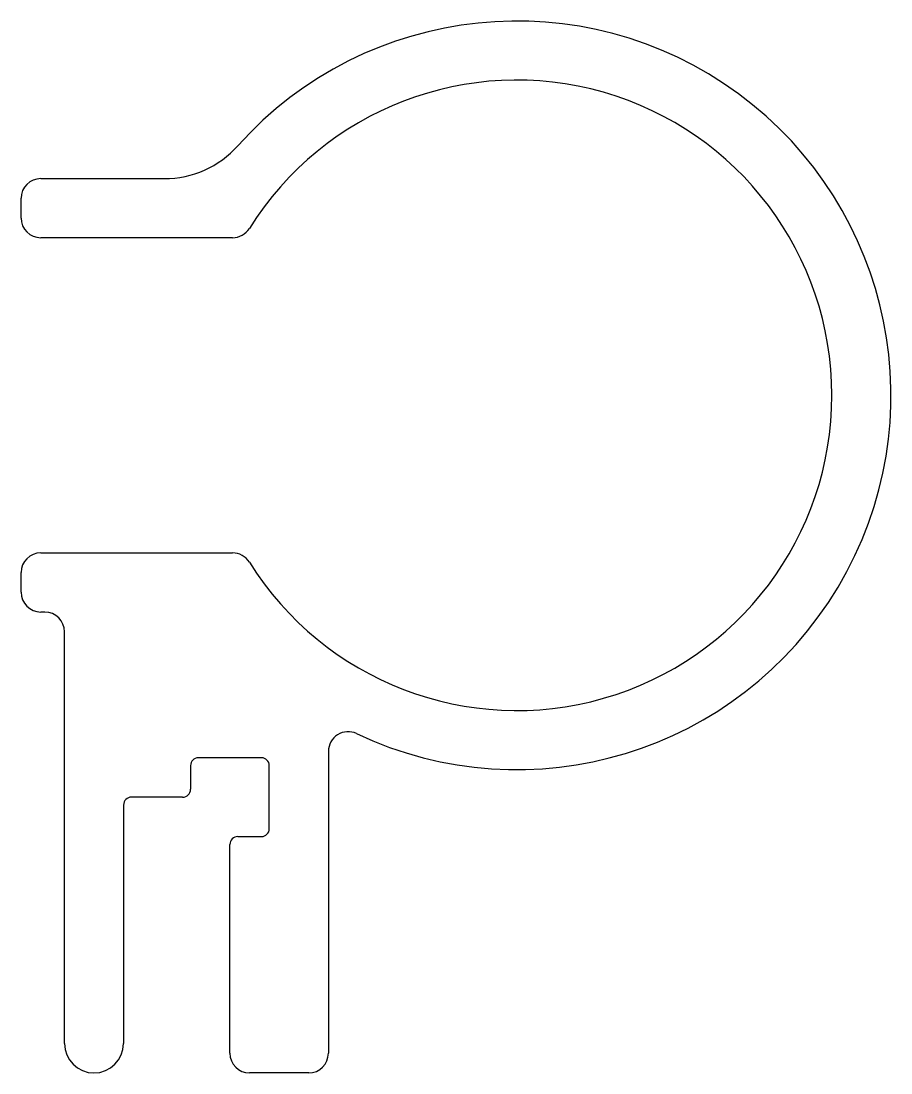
# Model space of a CAD drawing. Extents: x 390.9 to 413, y 511.7 to 538.4.
import ezdxf

# ---------------------------------------------------------------- set-up
doc = ezdxf.new("R2010")
doc.units = 0
doc.layers.get('0').update_dxf_attribs({"linetype": 'CONTINUOUS'})

msp = doc.modelspace()

# ---------------------------------------------------------------- linework, layer by layer
for p, q in [((391.374, 534.404), (394.512, 534.404)), ((390.874, 533.404), (390.874, 533.904)), ((396.246, 532.904), (391.374, 532.904)), ((391.374, 524.904), (396.246, 524.904)), ((390.874, 523.904), (390.874, 524.404)), ((391.476, 523.404), (391.374, 523.404)), ((391.976, 512.454), (391.976, 522.904)), ((398.676, 519.866), (398.676, 512.204)), ((396.976, 519.704), (395.376, 519.704)), ((395.176, 519.504), (395.176, 518.904)), ((397.176, 517.904), (397.176, 519.504)), ((394.976, 518.704), (393.676, 518.704)), ((393.476, 518.504), (393.476, 512.454)), ((396.176, 512.204), (396.176, 517.504)), ((396.376, 517.704), (396.976, 517.704)), ((398.176, 511.704), (396.676, 511.704)), ((396.676, 511.704), (396.676, 511.704))]:
    msp.add_line(p, q)
for centre, radius, start, end in [((403.457, 528.904), 9.5, 244.6539, 138.1897), ((403.457, 528.904), 8, 211.9657, 148.0343), ((394.512, 536.904), 2.5, 270, 318.1897), ((391.374, 533.904), 0.5, 90, 180), ((391.374, 533.404), 0.5, 180, 270), ((396.246, 533.404), 0.5, 270, 328.0343), ((391.374, 524.404), 0.5, 90, 180), ((396.246, 524.404), 0.5, 31.9657, 90), ((391.374, 523.904), 0.5, 180, 270), ((391.476, 522.904), 0.5, 0, 90), ((399.176, 519.866), 0.5, 64.6539, 180), ((395.376, 519.504), 0.2, 90, 180), ((396.976, 519.504), 0.2, 0, 90), ((394.976, 518.904), 0.2, 270, 0), ((393.676, 518.504), 0.2, 90, 180), ((396.976, 517.904), 0.2, 270, 0), ((396.376, 517.504), 0.2, 90, 180), ((392.726, 512.454), 0.75, 180, 270), ((392.726, 512.454), 0.75, 270, 0), ((396.676, 512.204), 0.5, 180, 270), ((398.176, 512.204), 0.5, 270, 0)]:
    msp.add_arc(centre, radius, start, end)

doc.saveas('drawing.dxf')
